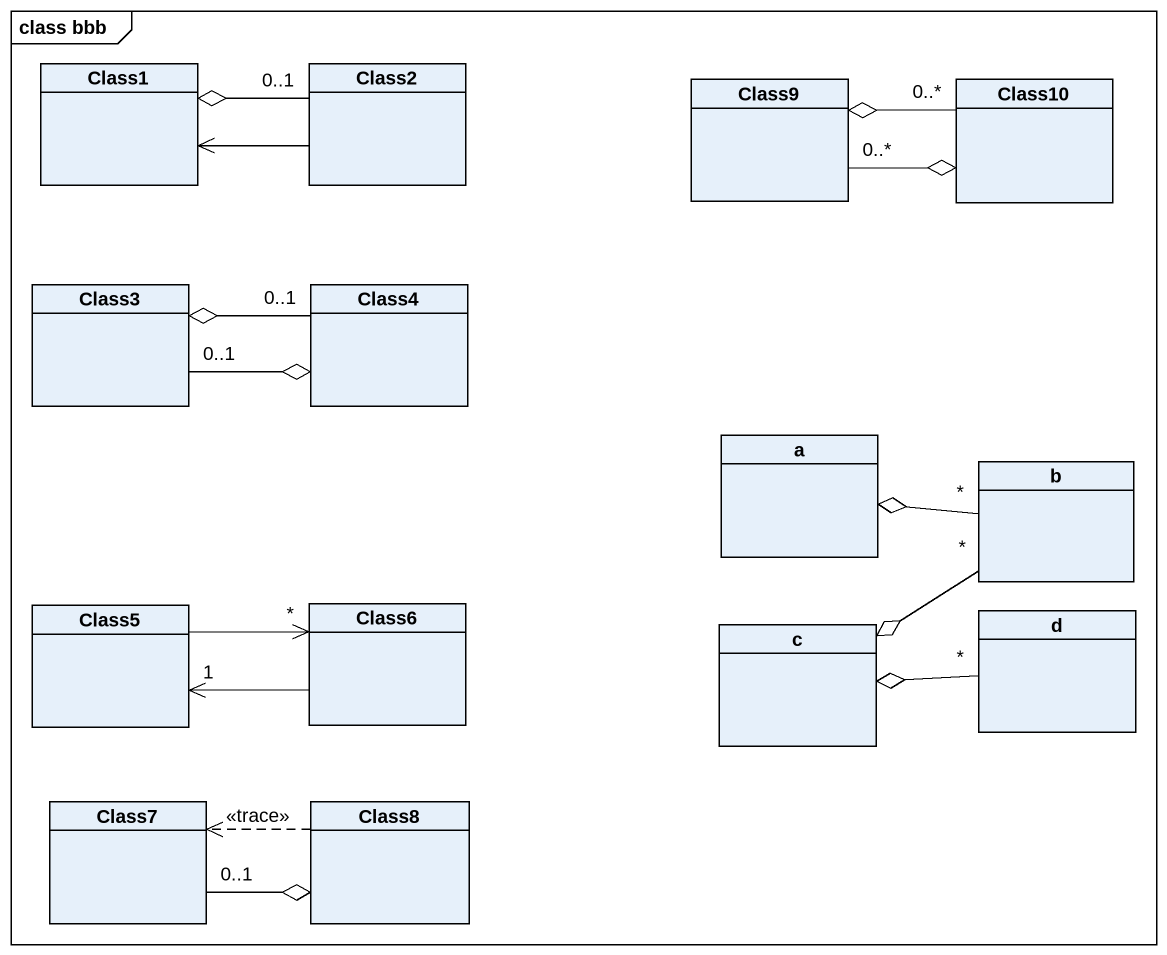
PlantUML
@startuml
mainframe class bbb
hide circle
hide empty members
class Class1
class Class2
class Class9
class Class10
class Class3
class Class4
class a
class b
class Class5
class Class6
class c
class d
class Class7
class Class8
Class2 "0..1" -left-o Class1
Class2 -left-> Class1
Class9 "0..*" -right-o Class10
Class10 "0..*" -left-o Class9
Class3 "0..1" -right-o Class4
Class4 "0..1" -left-o Class3
b "*" -left-o a
b "*" --o c
Class5 -right-> "*" Class6
Class6 -left-> "1" Class5
d "*" -left-o c
Class7 "0..1" -right-o Class8
Class8 .left.> Class7 : <<trace>>
@enduml
